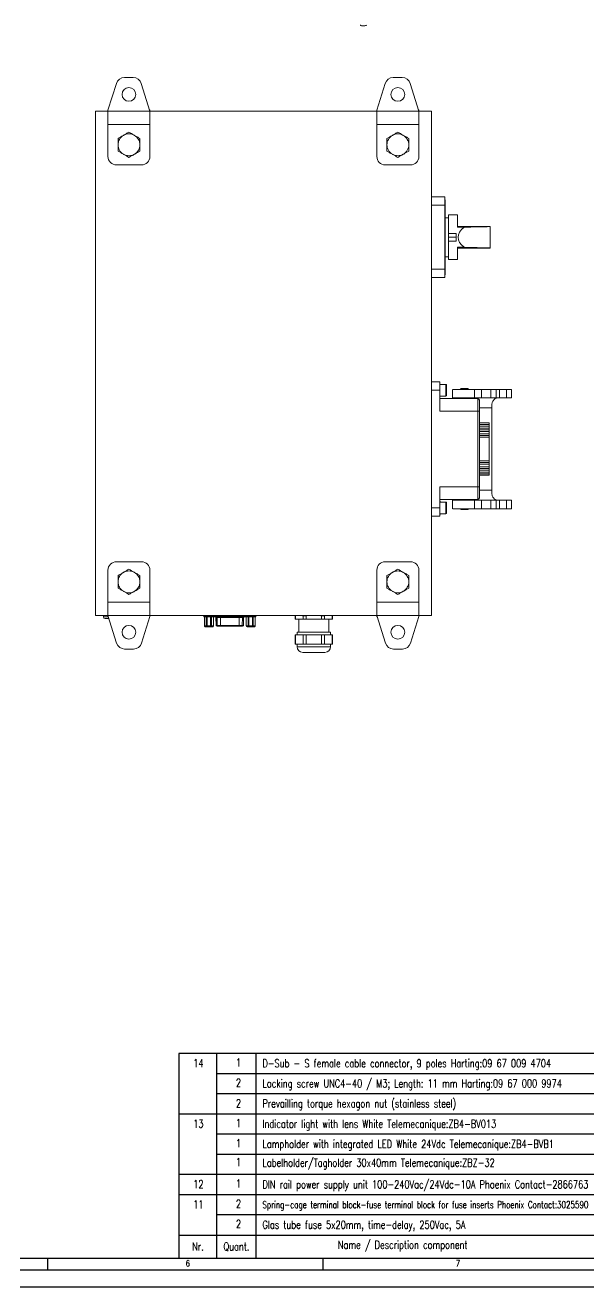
# Model space of a CAD drawing. Extents: x 4137 to 28680, y 2446 to 6814.
# Drawn here: x 4970 to 5305, y 2553 to 3303 of the extents above; entities that cross this region are included whole.
import ezdxf

# ---------------------------------------------------------------- set-up
doc = ezdxf.new("R2010")
doc.units = 0
doc.header["$LTSCALE"] = 0.5
doc.layers.get('0').update_dxf_attribs({"linetype": 'CONTINUOUS'})
doc.layers.add('DIM', color=5, linetype='CONTINUOUS')
doc.styles.get("Standard").update_dxf_attribs({"font": 'simplex.shx'})

msp = doc.modelspace()

# ---------------------------------------------------------------- linework, layer by layer
at = {"color": 7, "linetype": 'Continuous', "lineweight": 15}
for p, q in [((5024, 3268.44), (5019.01, 3252.49)), ((5034.09, 3271.94), (5028.77, 3271.94)), ((5044.01, 3251.94), (5038.86, 3268.44)), ((5184, 3268.44), (5179.01, 3252.49)), ((5194.09, 3271.94), (5188.77, 3271.94)), ((5204.01, 3251.94), (5198.86, 3268.44)), ((5011.51, 2951.94), (5011.51, 3251.94)), ((5011.51, 3251.94), (5019.01, 3251.94)), ((5019.01, 3252.77), (5019.1, 3252.77)), ((5019.01, 3252.49), (5019.01, 3252.77)), ((5019.01, 3252.49), (5019.01, 3251.94)), ((5044.01, 3251.94), (5019.01, 3251.94)), ((5019.01, 3243.94), (5019.01, 3251.94)), ((5043.75, 3252.77), (5044.01, 3252.77)), ((5044.01, 3251.94), (5044.01, 3252.77)), ((5044.01, 3251.94), (5179.01, 3251.94)), ((5044.01, 3243.94), (5044.01, 3251.94)), ((5179.01, 3252.77), (5179.1, 3252.77)), ((5179.01, 3252.49), (5179.01, 3252.77)), ((5179.01, 3252.49), (5179.01, 3251.94)), ((5204.01, 3251.94), (5179.01, 3251.94)), ((5179.01, 3243.94), (5179.01, 3251.94)), ((5203.75, 3252.77), (5204.01, 3252.77)), ((5204.01, 3251.94), (5204.01, 3252.77)), ((5204.01, 3251.94), (5211.51, 3251.94)), ((5204.01, 3243.94), (5204.01, 3251.94)), ((5211.51, 3251.94), (5211.51, 2951.94)), ((5044.01, 3243.94), (5019.01, 3243.94)), ((5019.01, 3224.94), (5019.01, 3243.94)), ((5044.01, 3224.94), (5044.01, 3243.94)), ((5204.01, 3243.94), (5179.01, 3243.94)), ((5179.01, 3224.94), (5179.01, 3243.94)), ((5204.01, 3224.94), (5204.01, 3243.94)), ((5039.01, 3219.94), (5024.01, 3219.94)), ((5199.01, 3219.94), (5184.01, 3219.94)), ((5219.51, 3200.94), (5211.51, 3200.94)), ((5219.51, 3200.94), (5219.51, 3195.94)), ((5219.61, 3199.24), (5219.51, 3199.24)), ((5219.61, 3195.74), (5219.61, 3199.24)), ((5211.51, 3195.94), (5219.51, 3195.94)), ((5219.51, 3195.94), (5219.51, 3157.94)), ((5219.61, 3195.74), (5219.61, 3158.14)), ((5226.91, 3190.24), (5221.71, 3190.24)), ((5221.71, 3190.24), (5221.71, 3179.18)), ((5226.91, 3182.91), (5226.91, 3190.24)), ((5221.71, 3188.59), (5219.61, 3188.59)), ((5246.51, 3183.41), (5226.91, 3183.41)), ((5226.91, 3182.91), (5231.06, 3182.91)), ((5246.51, 3183.26), (5246.51, 3183.41)), ((5246.51, 3183.26), (5246.51, 3170.63)), ((5221.71, 3179.18), (5221.71, 3176.94)), ((5221.71, 3179.18), (5226.21, 3179.18)), ((5221.71, 3176.94), (5221.71, 3174.7)), ((5221.71, 3176.94), (5226.21, 3176.94)), ((5226.21, 3174.7), (5221.71, 3174.7)), ((5221.71, 3174.7), (5221.71, 3163.64)), ((5226.21, 3179.18), (5226.21, 3176.94)), ((5226.21, 3176.94), (5226.21, 3174.7)), ((5226.91, 3170.98), (5231.06, 3170.98)), ((5226.91, 3163.64), (5226.91, 3170.98)), ((5226.91, 3170.48), (5246.51, 3170.48)), ((5246.51, 3170.63), (5246.51, 3170.48)), ((5219.61, 3165.29), (5221.71, 3165.29)), ((5221.71, 3163.64), (5226.91, 3163.64)), ((5219.51, 3157.94), (5211.51, 3157.94)), ((5211.51, 3152.94), (5219.51, 3152.94)), ((5219.51, 3157.94), (5219.51, 3152.94)), ((5219.51, 3154.64), (5219.61, 3154.64)), ((5219.61, 3154.64), (5219.61, 3158.14)), ((5211.51, 3090.94), (5216.51, 3090.94)), ((5211.51, 3085.94), (5216.51, 3085.94)), ((5216.51, 3085.94), (5216.51, 3090.94)), ((5220.11, 3089.44), (5216.51, 3089.44)), ((5216.51, 3073.44), (5216.51, 3085.94)), ((5220.51, 3089.04), (5220.51, 3082.84)), ((5224.11, 3086.45), (5224.11, 3081.44)), ((5228.61, 3086.44), (5229.11, 3086.94)), ((5233.11, 3086.94), (5229.11, 3086.94)), ((5233.62, 3086.44), (5233.11, 3086.95)), ((5237.05, 3081.44), (5237.05, 3086.44)), ((5241.24, 3086.44), (5237.05, 3086.44)), ((5241.24, 3081.44), (5241.24, 3086.44)), ((5246.91, 3086.44), (5241.24, 3086.44)), ((5246.91, 3081.44), (5246.91, 3086.44)), ((5249.91, 3081.44), (5249.91, 3086.44)), ((5251.91, 3081.44), (5251.91, 3086.44)), ((5256.11, 3086.44), (5251.91, 3086.44)), ((5256.11, 3081.44), (5256.11, 3086.44)), ((5259.11, 3081.44), (5259.11, 3086.44)), ((5216.51, 3082.44), (5220.11, 3082.44)), ((5239.01, 3080.94), (5216.51, 3080.94)), ((5228.61, 3081.44), (5228.61, 3080.94)), ((5233.61, 3080.94), (5233.61, 3081.5)), ((5241.24, 3081.44), (5237.05, 3081.44)), ((5239.01, 3073.44), (5239.01, 3080.94)), ((5246.91, 3081.44), (5241.24, 3081.44)), ((5247.49, 3077.44), (5247.49, 3075.44)), ((5256.11, 3081.44), (5251.91, 3081.44)), ((5239.01, 3073.44), (5216.51, 3073.44)), ((5239.01, 3028.44), (5239.01, 3073.44)), ((5240.01, 3073.44), (5239.01, 3073.44)), ((5240.01, 3028.44), (5240.01, 3073.44)), ((5247.49, 3026.44), (5247.49, 3075.44)), ((5240.01, 3066.45), (5245.91, 3066.45)), ((5240.01, 3062.45), (5245.9, 3062.45)), ((5245.9, 3065.62), (5245.91, 3066.45)), ((5245.91, 3066.45), (5245.91, 3066.45)), ((5245.91, 3066.45), (5245.91, 3065.47)), ((5245.9, 3063.45), (5245.9, 3064.64)), ((5245.91, 3062.52), (5245.91, 3053.95)), ((5245.9, 3062.45), (5245.9, 3062.45)), ((5245.91, 3058.95), (5240.01, 3058.95)), ((5245.91, 3057.98), (5240.01, 3057.98)), ((5245.91, 3059.95), (5245.9, 3061.45)), ((5245.91, 3058.95), (5245.91, 3058.95)), ((5245.91, 3043.91), (5245.91, 3057.98)), ((5245.91, 3052.95), (5245.91, 3052.95)), ((5245.91, 3051.95), (5245.91, 3049.95)), ((5245.91, 3048.95), (5245.91, 3048.95)), ((5245.91, 3047.95), (5245.91, 3039.37)), ((5240.01, 3043.91), (5245.91, 3043.91)), ((5240.01, 3042.95), (5245.91, 3042.95)), ((5245.91, 3042.95), (5245.91, 3042.95)), ((5245.91, 3040.45), (5245.91, 3041.95)), ((5245.91, 3039.45), (5240.01, 3039.45)), ((5240.01, 3035.45), (5245.91, 3035.45)), ((5245.91, 3039.45), (5245.91, 3039.45)), ((5245.91, 3037.26), (5245.91, 3038.45)), ((5245.91, 3036.42), (5245.91, 3035.45)), ((5245.91, 3035.45), (5245.91, 3036.27)), ((5245.91, 3035.45), (5245.91, 3035.45)), ((5216.51, 3028.44), (5239.01, 3028.44)), ((5216.51, 3028.44), (5216.51, 3015.94)), ((5239.01, 3028.44), (5240.01, 3028.44)), ((5239.01, 3020.94), (5239.01, 3028.44)), ((5247.49, 3024.44), (5247.49, 3026.44)), ((5216.51, 3020.94), (5239.01, 3020.94)), ((5216.73, 3020), (5216.51, 3020)), ((5216.71, 3019.94), (5216.51, 3019.94)), ((5220.11, 3019.44), (5216.51, 3019.44)), ((5216.71, 3019.44), (5216.71, 3019.94)), ((5220.51, 3019.04), (5220.51, 3012.84)), ((5224.11, 3020.45), (5224.11, 3015.44)), ((5228.61, 3020.44), (5228.61, 3020.94)), ((5233.61, 3020.39), (5233.61, 3020.94)), ((5237.05, 3020.44), (5237.05, 3015.44)), ((5237.05, 3020.44), (5241.24, 3020.44)), ((5241.24, 3020.44), (5241.24, 3015.44)), ((5241.24, 3020.44), (5246.91, 3020.44)), ((5246.91, 3020.44), (5246.91, 3015.44)), ((5249.91, 3020.44), (5249.91, 3015.44)), ((5251.91, 3020.44), (5251.91, 3015.44)), ((5251.91, 3020.44), (5256.11, 3020.44)), ((5256.11, 3020.44), (5256.11, 3015.44)), ((5259.11, 3020.44), (5259.11, 3015.44)), ((5211.51, 3015.94), (5216.51, 3015.94)), ((5216.51, 3010.94), (5211.51, 3010.94)), ((5216.51, 3015.94), (5216.51, 3010.94)), ((5216.51, 3012.44), (5220.11, 3012.44)), ((5216.51, 3011.94), (5216.71, 3011.94)), ((5216.71, 3011.94), (5216.71, 3012.44)), ((5228.61, 3015.44), (5229.11, 3014.94)), ((5233.11, 3014.94), (5233.62, 3015.45)), ((5237.05, 3015.44), (5241.24, 3015.44)), ((5241.24, 3015.44), (5246.91, 3015.44)), ((5251.91, 3015.44), (5256.11, 3015.44)), ((5024.01, 2983.94), (5039.01, 2983.94)), ((5184.01, 2983.94), (5199.01, 2983.94)), ((5019.01, 2978.94), (5019.01, 2959.94)), ((5044.01, 2978.94), (5044.01, 2959.94)), ((5179.01, 2978.94), (5179.01, 2959.94)), ((5204.01, 2978.94), (5204.01, 2959.94)), ((5019.01, 2959.94), (5044.01, 2959.94)), ((5019.01, 2959.94), (5019.01, 2951.94)), ((5044.01, 2959.94), (5044.01, 2951.94)), ((5179.01, 2959.94), (5204.01, 2959.94)), ((5179.01, 2959.94), (5179.01, 2951.94)), ((5204.01, 2959.94), (5204.01, 2951.94)), ((5019.01, 2951.94), (5011.51, 2951.94)), ((5016.26, 2951.94), (5016.26, 2951.14)), ((5019.01, 2951.94), (5044.01, 2951.94)), ((5019.01, 2951.94), (5024.17, 2935.45)), ((5019.01, 2951.94), (5019.01, 2951.12)), ((5019.27, 2951.12), (5019.01, 2951.12)), ((5039.03, 2935.45), (5044.01, 2951.4)), ((5044.01, 2951.12), (5043.92, 2951.12)), ((5179.01, 2951.94), (5044.01, 2951.94)), ((5044.01, 2951.4), (5044.01, 2951.94)), ((5044.01, 2951.4), (5044.01, 2951.12)), ((5076.01, 2951.54), (5076.01, 2951.94)), ((5076.01, 2951.54), (5077.01, 2951.54)), ((5076.01, 2951.04), (5076.01, 2951.44)), ((5077.01, 2951.44), (5076.01, 2951.44)), ((5077.01, 2951.04), (5076.01, 2951.04)), ((5076.41, 2951.04), (5076.41, 2945.49)), ((5076.47, 2951.04), (5076.47, 2945.74)), ((5077.01, 2951.94), (5077.01, 2951.54)), ((5077.01, 2951.54), (5106.01, 2951.54)), ((5077.01, 2951.04), (5077.01, 2951.44)), ((5106.01, 2951.44), (5077.01, 2951.44)), ((5106.01, 2951.04), (5077.01, 2951.04)), ((5077.51, 2951.54), (5077.51, 2951.44)), ((5077.54, 2945.74), (5077.54, 2951.04)), ((5077.97, 2951.04), (5077.97, 2945.74)), ((5080.09, 2945.74), (5080.09, 2951.04)), ((5080.51, 2951.44), (5080.51, 2951.54)), ((5080.52, 2951.04), (5080.52, 2945.74)), ((5081.73, 2951.04), (5081.73, 2945.74)), ((5083.29, 2950.75), (5083.41, 2946.03)), ((5083.31, 2950.75), (5083.94, 2950.75)), ((5083.31, 2950.75), (5083.44, 2946.03)), ((5083.94, 2950.75), (5085.91, 2950.75)), ((5083.94, 2950.75), (5084.06, 2946.03)), ((5084.08, 2951.54), (5084.08, 2951.44)), ((5085.91, 2951.04), (5085.91, 2950.75)), ((5085.91, 2950.75), (5097.12, 2950.75)), ((5085.91, 2950.75), (5085.91, 2946.03)), ((5097.12, 2951.04), (5097.12, 2950.75)), ((5097.12, 2950.75), (5099.09, 2950.75)), ((5097.12, 2950.75), (5097.12, 2946.03)), ((5098.94, 2951.44), (5098.94, 2951.54)), ((5099.09, 2950.75), (5098.96, 2946.03)), ((5099.09, 2950.75), (5099.71, 2950.75)), ((5099.71, 2950.75), (5099.59, 2946.03)), ((5099.61, 2946.03), (5099.73, 2950.75)), ((5101.29, 2951.04), (5101.29, 2945.74)), ((5102.5, 2945.74), (5102.5, 2951.04)), ((5102.51, 2951.54), (5102.51, 2951.44)), ((5102.93, 2951.04), (5102.93, 2945.74)), ((5105.06, 2945.74), (5105.06, 2951.04)), ((5105.49, 2951.04), (5105.49, 2945.74)), ((5105.51, 2951.44), (5105.51, 2951.54)), ((5106.01, 2951.54), (5106.01, 2951.94)), ((5106.01, 2951.54), (5107.01, 2951.54)), ((5106.01, 2951.04), (5106.01, 2951.44)), ((5107.01, 2951.44), (5106.01, 2951.44)), ((5107.01, 2951.04), (5106.01, 2951.04)), ((5106.55, 2945.74), (5106.55, 2951.04)), ((5106.62, 2945.49), (5106.62, 2951.04)), ((5107.01, 2951.54), (5107.01, 2951.94)), ((5107.01, 2951.04), (5107.01, 2951.44)), ((5131.09, 2951.94), (5130.48, 2951.78)), ((5130.48, 2951.78), (5130.48, 2949.7)), ((5130.48, 2951.78), (5130.52, 2951.78)), ((5130.52, 2949.7), (5130.48, 2949.7)), ((5130.52, 2951.78), (5131.38, 2951.94)), ((5130.52, 2949.7), (5130.52, 2951.78)), ((5135.18, 2949.7), (5130.52, 2949.7)), ((5132.5, 2949.7), (5132.5, 2942.04)), ((5135.18, 2951.78), (5136.86, 2951.78)), ((5135.18, 2949.7), (5135.18, 2951.78)), ((5136.86, 2949.7), (5135.18, 2949.7)), ((5136.86, 2951.78), (5138.57, 2951.94)), ((5136.86, 2949.7), (5136.86, 2951.78)), ((5146.17, 2949.7), (5136.86, 2949.7)), ((5146.17, 2949.7), (5146.17, 2951.78)), ((5146.17, 2951.78), (5147.84, 2951.78)), ((5147.84, 2949.7), (5146.17, 2949.7)), ((5147.84, 2951.78), (5148.7, 2951.94)), ((5147.84, 2949.7), (5147.84, 2951.78)), ((5152.5, 2949.7), (5147.84, 2949.7)), ((5150.52, 2942.04), (5150.52, 2949.7)), ((5152.54, 2951.78), (5151.94, 2951.94)), ((5152.5, 2949.7), (5152.5, 2951.78)), ((5152.5, 2951.78), (5152.54, 2951.78)), ((5152.54, 2949.7), (5152.5, 2949.7)), ((5152.54, 2949.7), (5152.54, 2951.78)), ((5179.01, 2951.94), (5204.01, 2951.94)), ((5179.01, 2951.94), (5184.17, 2935.45)), ((5179.01, 2951.94), (5179.01, 2951.12)), ((5179.27, 2951.12), (5179.01, 2951.12)), ((5199.03, 2935.45), (5204.01, 2951.4)), ((5204.01, 2951.12), (5203.92, 2951.12)), ((5211.51, 2951.94), (5204.01, 2951.94)), ((5204.01, 2951.4), (5204.01, 2951.94)), ((5204.01, 2951.4), (5204.01, 2951.12)), ((5077.54, 2945.74), (5076.47, 2945.74)), ((5076.91, 2945.24), (5077.97, 2945.24)), ((5080.09, 2945.74), (5077.97, 2945.74)), ((5077.97, 2945.24), (5080.09, 2945.24)), ((5080.09, 2945.24), (5081.15, 2945.24)), ((5081.73, 2945.74), (5080.52, 2945.74)), ((5083.44, 2946.03), (5084.06, 2946.03)), ((5083.93, 2945.54), (5084.56, 2945.54)), ((5084.06, 2946.03), (5085.91, 2946.03)), ((5084.56, 2945.54), (5085, 2945.54)), ((5085, 2945.54), (5085.91, 2945.54)), ((5085.91, 2946.03), (5097.12, 2946.03)), ((5085.91, 2946.03), (5085.91, 2945.54)), ((5085.91, 2945.54), (5097.12, 2945.54)), ((5097.12, 2946.03), (5098.96, 2946.03)), ((5097.12, 2946.03), (5097.12, 2945.54)), ((5097.12, 2945.54), (5098.03, 2945.54)), ((5098.03, 2945.54), (5098.47, 2945.54)), ((5098.47, 2945.54), (5099.1, 2945.54)), ((5098.96, 2946.03), (5099.59, 2946.03)), ((5102.5, 2945.74), (5101.29, 2945.74)), ((5101.87, 2945.24), (5102.93, 2945.24)), ((5105.06, 2945.74), (5102.93, 2945.74)), ((5102.93, 2945.24), (5105.06, 2945.24)), ((5105.06, 2945.74), (5105.31, 2945.49)), ((5105.06, 2945.24), (5106.12, 2945.24)), ((5106.55, 2945.74), (5105.49, 2945.74)), ((5131.51, 2942.04), (5131.51, 2940.5)), ((5131.51, 2942.04), (5151.51, 2942.04)), ((5151.51, 2940.5), (5151.51, 2942.04)), ((5130.48, 2940.5), (5130.48, 2934.89)), ((5130.52, 2940.5), (5130.48, 2940.5)), ((5130.48, 2934.89), (5130.52, 2934.89)), ((5130.52, 2934.89), (5130.52, 2940.5)), ((5132.85, 2940.5), (5130.52, 2940.5)), ((5130.52, 2934.89), (5132.85, 2934.89)), ((5131.51, 2934.89), (5131.51, 2933.35)), ((5135.18, 2940.5), (5132.85, 2940.5)), ((5132.85, 2934.89), (5135.18, 2934.89)), ((5135.18, 2934.89), (5135.18, 2940.5)), ((5136.86, 2940.5), (5135.18, 2940.5)), ((5135.18, 2934.89), (5136.86, 2934.89)), ((5136.86, 2934.89), (5136.86, 2940.5)), ((5141.51, 2940.5), (5136.86, 2940.5)), ((5136.86, 2934.89), (5141.51, 2934.89)), ((5146.17, 2940.5), (5141.51, 2940.5)), ((5141.51, 2934.89), (5146.17, 2934.89)), ((5146.17, 2934.89), (5146.17, 2940.5)), ((5147.84, 2940.5), (5146.17, 2940.5)), ((5146.17, 2934.89), (5147.84, 2934.89)), ((5147.84, 2934.89), (5147.84, 2940.5)), ((5150.17, 2940.5), (5147.84, 2940.5)), ((5147.84, 2934.89), (5150.17, 2934.89)), ((5152.5, 2940.5), (5150.17, 2940.5)), ((5150.17, 2934.89), (5152.5, 2934.89)), ((5151.51, 2933.35), (5151.51, 2934.89)), ((5152.5, 2934.89), (5152.5, 2940.5)), ((5152.54, 2940.5), (5152.5, 2940.5)), ((5152.5, 2934.89), (5152.54, 2934.89)), ((5152.54, 2934.89), (5152.54, 2940.5)), ((5028.94, 2931.94), (5034.26, 2931.94)), ((5134.92, 2929.94), (5148.11, 2929.94)), ((5188.94, 2931.94), (5194.26, 2931.94))]:
    msp.add_line(p, q, dxfattribs=at)
at = {"color": 8, "linetype": 'Continuous', "lineweight": 15}
for p, q in [((5219.51, 3195.74), (5219.61, 3195.74)), ((5219.61, 3158.14), (5219.51, 3158.14)), ((5220.11, 3082.44), (5220.11, 3089.44)), ((5247.49, 3075.44), (5240.01, 3075.44)), ((5240.01, 3065.62), (5245.9, 3065.62)), ((5240.01, 3064.64), (5245.9, 3064.64)), ((5240.01, 3063.45), (5245.9, 3063.45)), ((5245.9, 3061.45), (5240.01, 3061.45)), ((5245.91, 3059.95), (5240.01, 3059.95)), ((5240.01, 3041.95), (5245.91, 3041.95)), ((5240.01, 3040.45), (5245.91, 3040.45)), ((5245.91, 3038.45), (5240.01, 3038.45)), ((5245.91, 3037.26), (5240.01, 3037.25)), ((5245.91, 3036.27), (5240.01, 3036.27)), ((5247.49, 3026.44), (5240.01, 3026.44)), ((5220.11, 3012.44), (5220.11, 3019.44)), ((5016.26, 2951.14), (5019.01, 2951.14)), ((5083.29, 2950.75), (5083.31, 2950.75)), ((5084.1, 2951.44), (5084.1, 2951.54)), ((5084.72, 2951.44), (5084.72, 2951.54)), ((5085.91, 2951.54), (5085.91, 2951.44)), ((5097.12, 2951.44), (5097.12, 2951.54)), ((5098.3, 2951.44), (5098.3, 2951.54)), ((5098.93, 2951.44), (5098.93, 2951.54)), ((5099.71, 2950.75), (5099.73, 2950.75)), ((5083.41, 2946.03), (5083.44, 2946.03)), ((5099.59, 2946.03), (5099.61, 2946.03)), ((5131.51, 2933.35), (5151.51, 2933.35))]:
    msp.add_line(p, q, dxfattribs=at)
at = {"color": 7, "linetype": 'Continuous'}
for p, q in [((4164.01, 2569.59), (5431.61, 2569.59)), ((4157.01, 2562.59), (5809.01, 2562.59)), ((4137.01, 2552.59), (5819.01, 2552.59))]:
    msp.add_line(p, q, dxfattribs=at)
at = {"color": 7, "linetype": 'Continuous', "lineweight": 15, "flags": 128}
for points in [[(5245.9, 3065.62), (5245.9, 3065.58), (5245.9, 3065.5), (5245.9, 3065.4), (5245.9, 3065.28), (5245.9, 3065.14), (5245.9, 3064.98), (5245.9, 3064.81), (5245.9, 3064.64)], [(5245.91, 3065.47), (5245.91, 3065.34), (5245.91, 3065.12), (5245.91, 3064.82), (5245.91, 3064.45), (5245.91, 3064.02), (5245.91, 3063.54), (5245.91, 3063.04), (5245.91, 3062.52)], [(5245.9, 3062.45), (5245.9, 3062.47), (5245.9, 3062.52), (5245.9, 3062.62), (5245.9, 3062.74), (5245.9, 3062.89), (5245.9, 3063.06), (5245.9, 3063.25), (5245.9, 3063.45)], [(5245.9, 3061.45), (5245.9, 3061.64), (5245.9, 3061.83), (5245.9, 3062), (5245.9, 3062.15), (5245.9, 3062.28), (5245.9, 3062.37), (5245.9, 3062.43), (5245.9, 3062.45)], [(5245.91, 3058.95), (5245.91, 3058.97), (5245.91, 3059.02), (5245.91, 3059.12), (5245.91, 3059.24), (5245.91, 3059.39), (5245.91, 3059.56), (5245.91, 3059.75), (5245.91, 3059.95)], [(5245.91, 3057.65), (5245.91, 3058.18), (5245.91, 3058.64), (5245.91, 3058.94), (5245.91, 3059.05), (5245.91, 3058.94), (5245.91, 3058.64), (5245.91, 3058.18), (5245.91, 3057.65), (5245.91, 3057.11), (5245.91, 3056.66), (5245.91, 3056.35), (5245.91, 3056.25), (5245.91, 3056.35), (5245.91, 3056.66), (5245.91, 3057.11), (5245.91, 3057.65)], [(5245.91, 3057.65), (5245.91, 3058.18), (5245.91, 3058.64), (5245.91, 3058.94), (5245.91, 3059.05), (5245.91, 3058.94), (5245.91, 3058.64), (5245.91, 3058.18), (5245.91, 3057.65), (5245.91, 3057.11), (5245.91, 3056.66), (5245.91, 3056.35), (5245.91, 3056.25), (5245.91, 3056.35), (5245.91, 3056.66), (5245.91, 3057.11), (5245.91, 3057.65)], [(5245.91, 3058.95), (5245.91, 3058.93), (5245.91, 3058.87), (5245.91, 3058.78), (5245.91, 3058.66), (5245.91, 3058.52), (5245.91, 3058.35), (5245.91, 3058.17), (5245.91, 3057.98)], [(5245.91, 3052.95), (5245.91, 3052.97), (5245.91, 3053.02), (5245.91, 3053.12), (5245.91, 3053.24), (5245.91, 3053.39), (5245.91, 3053.56), (5245.91, 3053.75), (5245.91, 3053.95)], [(5245.91, 3051.95), (5245.91, 3052.14), (5245.91, 3052.33), (5245.91, 3052.5), (5245.91, 3052.65), (5245.91, 3052.78), (5245.91, 3052.87), (5245.91, 3052.93), (5245.91, 3052.95)], [(5245.91, 3050.95), (5245.91, 3051.48), (5245.91, 3051.94), (5245.91, 3052.24), (5245.91, 3052.35), (5245.91, 3052.24), (5245.91, 3051.94), (5245.91, 3051.48), (5245.91, 3050.95), (5245.91, 3050.41), (5245.91, 3049.96), (5245.91, 3049.65), (5245.91, 3049.55), (5245.91, 3049.65), (5245.91, 3049.96), (5245.91, 3050.41), (5245.91, 3050.95)], [(5245.91, 3050.95), (5245.91, 3051.48), (5245.91, 3051.94), (5245.91, 3052.24), (5245.91, 3052.35), (5245.91, 3052.24), (5245.91, 3051.94), (5245.91, 3051.48), (5245.91, 3050.95), (5245.91, 3050.41), (5245.91, 3049.96), (5245.91, 3049.65), (5245.91, 3049.55), (5245.91, 3049.65), (5245.91, 3049.96), (5245.91, 3050.41), (5245.91, 3050.95)], [(5245.91, 3048.95), (5245.91, 3048.97), (5245.91, 3049.02), (5245.91, 3049.12), (5245.91, 3049.24), (5245.91, 3049.39), (5245.91, 3049.56), (5245.91, 3049.75), (5245.91, 3049.95)], [(5245.91, 3047.95), (5245.91, 3048.14), (5245.91, 3048.33), (5245.91, 3048.5), (5245.91, 3048.65), (5245.91, 3048.78), (5245.91, 3048.87), (5245.91, 3048.93), (5245.91, 3048.95)], [(5245.91, 3044.25), (5245.91, 3044.78), (5245.91, 3045.24), (5245.91, 3045.54), (5245.91, 3045.65), (5245.91, 3045.54), (5245.91, 3045.24), (5245.91, 3044.78), (5245.91, 3044.25), (5245.91, 3043.71), (5245.91, 3043.26), (5245.91, 3042.95), (5245.91, 3042.85), (5245.91, 3042.95), (5245.91, 3043.26), (5245.91, 3043.71), (5245.91, 3044.25)], [(5245.91, 3044.25), (5245.91, 3044.78), (5245.91, 3045.24), (5245.91, 3045.54), (5245.91, 3045.65), (5245.91, 3045.54), (5245.91, 3045.24), (5245.91, 3044.78), (5245.91, 3044.25), (5245.91, 3043.71), (5245.91, 3043.26), (5245.91, 3042.95), (5245.91, 3042.85), (5245.91, 3042.95), (5245.91, 3043.26), (5245.91, 3043.71), (5245.91, 3044.25)], [(5245.91, 3043.91), (5245.91, 3043.72), (5245.91, 3043.54), (5245.91, 3043.37), (5245.91, 3043.23), (5245.91, 3043.11), (5245.91, 3043.02), (5245.91, 3042.96), (5245.91, 3042.95)], [(5245.91, 3041.95), (5245.91, 3042.14), (5245.91, 3042.33), (5245.91, 3042.5), (5245.91, 3042.65), (5245.91, 3042.78), (5245.91, 3042.87), (5245.91, 3042.93), (5245.91, 3042.95)], [(5245.91, 3039.45), (5245.91, 3039.47), (5245.91, 3039.52), (5245.91, 3039.62), (5245.91, 3039.74), (5245.91, 3039.89), (5245.91, 3040.06), (5245.91, 3040.25), (5245.91, 3040.45)], [(5245.91, 3038.45), (5245.91, 3038.64), (5245.91, 3038.83), (5245.91, 3039), (5245.91, 3039.15), (5245.91, 3039.28), (5245.91, 3039.37), (5245.91, 3039.43), (5245.91, 3039.45)], [(5245.91, 3039.37), (5245.91, 3038.85), (5245.91, 3038.35), (5245.91, 3037.87), (5245.91, 3037.45), (5245.91, 3037.08), (5245.91, 3036.78), (5245.91, 3036.56), (5245.91, 3036.42)], [(5245.91, 3037.26), (5245.91, 3037.08), (5245.91, 3036.91), (5245.91, 3036.76), (5245.91, 3036.61), (5245.91, 3036.49), (5245.91, 3036.39), (5245.91, 3036.32), (5245.91, 3036.27)], [(5077.72, 2945.49), (5077.8, 2945.57), (5077.88, 2945.66), (5077.97, 2945.74)], [(5080.09, 2945.74), (5080.18, 2945.66), (5080.26, 2945.57), (5080.34, 2945.49)], [(5102.68, 2945.49), (5102.76, 2945.57), (5102.85, 2945.66), (5102.93, 2945.74)]]:
    msp.add_lwpolyline(points, dxfattribs=at)
at = {"color": 7, "linetype": 'Continuous', "lineweight": 15}
for centre in [(5031.51, 3261.94), (5191.51, 3261.94), (5031.51, 2941.94), (5191.51, 2941.94)]:
    msp.add_circle(centre, 4.1, dxfattribs=at)
for centre, radius, start, end in [((5028.77, 3266.94), 5, 90, 162.646), ((5034.09, 3266.94), 5, 17.354, 90), ((5188.77, 3266.94), 5, 90, 162.646), ((5194.09, 3266.94), 5, 17.354, 90), ((5031.51, 3231.94), 6.5, 120, 180), ((5031.51, 3231.94), 6.5, 60, 120), ((5031.51, 3231.94), 6.5, 0, 60), ((5191.51, 3231.94), 6.5, 120, 180), ((5191.51, 3231.94), 6.5, 60, 120), ((5191.51, 3231.94), 6.5, 0, 60), ((5031.51, 3231.94), 6.5, 180, 240), ((5031.51, 3231.94), 6.5, 300, 0), ((5191.51, 3231.94), 6.5, 180, 240), ((5191.51, 3231.94), 6.5, 300, 0), ((5024.01, 3224.94), 5, 180, 270), ((5031.51, 3231.94), 6.5, 240, 300), ((5039.01, 3224.94), 5, 270, 360), ((5184.01, 3224.94), 5, 180, 270), ((5191.51, 3231.94), 6.5, 240, 300), ((5199.01, 3224.94), 5, 270, 360), ((5220.11, 3089.04), 0.4, 0, 90), ((5220.11, 3082.84), 0.4, 270, 0), ((5239.01, 3079.94), 1, 0, 90), ((5220.11, 3019.04), 0.4, 0, 90), ((5239.01, 3021.94), 1, 270, 360), ((5220.11, 3012.84), 0.4, 270, 0), ((5024.01, 2978.94), 5, 90, 180), ((5039.01, 2978.94), 5, 0, 90), ((5184.01, 2978.94), 5, 90, 180), ((5199.01, 2978.94), 5, 0, 90), ((5031.51, 2971.94), 6.5, 120, 180), ((5031.51, 2971.94), 6.5, 180, 240), ((5031.51, 2971.94), 6.5, 60, 120), ((5031.51, 2971.94), 6.5, 0, 60), ((5031.51, 2971.94), 6.5, 300, 0), ((5191.51, 2971.94), 6.5, 120, 180), ((5191.51, 2971.94), 6.5, 180, 240), ((5191.51, 2971.94), 6.5, 60, 120), ((5191.51, 2971.94), 6.5, 0, 60), ((5191.51, 2971.94), 6.5, 300, 0), ((5031.51, 2971.94), 6.5, 240, 300), ((5191.51, 2971.94), 6.5, 240, 300), ((5017.26, 2951.14), 1, 180, 270), ((5082.99, 2950.74), 0.3, 1.5, 90), ((5083.02, 2950.75), 0.298, 1.145, 89.66415), ((5083.64, 2950.75), 0.298, 1.14479, 89.66436), ((5099.38, 2950.75), 0.298, 90.33556, 178.85529), ((5100.01, 2950.75), 0.298, 90.33546, 178.85539), ((5100.03, 2950.74), 0.3, 90, 178.5), ((5083.91, 2946.04), 0.5, 181.5, 270), ((5083.93, 2946.04), 0.497, 181.14467, 269.66458), ((5084.56, 2946.04), 0.497, 181.14479, 269.66446), ((5098.47, 2946.04), 0.497, 270.33541, 358.85544), ((5099.09, 2946.04), 0.497, 270.33548, 358.85538), ((5099.11, 2946.04), 0.5, 270, 358.5), ((5028.94, 2936.94), 5, 197.354, 270), ((5034.26, 2936.94), 5, 270, 342.646), ((5188.94, 2936.94), 5, 197.354, 270), ((5194.26, 2936.94), 5, 270, 342.646), ((5134.92, 2933.35), 3.4, 180, 270), ((5148.11, 2933.35), 3.4, 270, 0)]:
    msp.add_arc(centre, radius, start, end, dxfattribs=at)
for centre, major_axis, ratio, start_param, end_param in [((5262.27, 3176.94), (34.92, 0), 0.380863, 2.676441, 3.606744), ((5265.13, 3015.85), (439.96, 0), 0.380863, 1.613115, 1.648313), ((5265.13, 3338.04), (439.96, 0), 0.380863, 4.634873, 4.67007), ((5076.91, 2945.74), (0.433, 0.433), 0.57735, 2.094395, 2.617994), ((5076.91, 2945.74), (0.577, 0), 0.866025, 3.665191, 4.712389), ((5077.97, 2945.74), (0.433, -0.433), 0.57735, 4.18879, 4.712389), ((5077.97, 2945.74), (0, 0.5), 0.57735, 2.094395, 3.141593), ((5080.09, 2945.74), (0, 0.5), 0.57735, 3.141593, 4.18879), ((5080.09, 2945.74), (0.433, 0.433), 0.57735, 4.712389, 5.235988), ((5081.15, 2945.74), (-0.577, 0), 0.866025, 1.570796, 3.141593), ((5101.87, 2945.74), (0.577, 0), 0.866025, 3.141593, 4.712389), ((5102.93, 2945.74), (0.433, -0.433), 0.57735, 4.18879, 4.712389), ((5102.93, 2945.74), (0, 0.5), 0.57735, 2.094395, 3.141593), ((5105.06, 2945.74), (0, 0.5), 0.57735, 3.141593, 4.18879), ((5105.06, 2945.74), (0.433, 0.433), 0.57735, 4.712389, 5.235988), ((5106.12, 2945.74), (-0.577, 0), 0.866025, 1.570796, 2.617994), ((5106.12, 2945.74), (-0.433, 0.433), 0.57735, 3.665191, 4.18879)]:
    msp.add_ellipse(centre, major_axis=major_axis, ratio=ratio, start_param=start_param, end_param=end_param, dxfattribs=at)
for points, knots in [([(5169.05, 3303.18), (5169.16, 3303.11), (5169.54, 3302.87), (5170.31, 3302.65), (5171.31, 3302.59), (5172.27, 3302.75), (5172.81, 3303.06), (5173.03, 3303.19)], [0, 0, 0, 0, 0.095298, 0.317804, 0.560721, 0.816091, 1, 1, 1, 1]), ([(5028.26, 3237.57), (5028.19, 3237.53), (5027.09, 3236.9), (5026.01, 3236.27), (5025.01, 3235.7)], [0, 0, 0, 0, 0.070213, 1, 1, 1, 1]), ([(5025.01, 3235.7), (5025.01, 3234.76), (5025.01, 3233.52), (5025.01, 3232.25), (5025.01, 3231.94)], [0, 0, 0, 0, 0.758147, 1, 1, 1, 1]), ([(5031.51, 3239.45), (5030.98, 3239.15), (5029.92, 3238.53), (5028.82, 3237.89), (5028.26, 3237.57)], [0, 0, 0, 0, 0.495459, 1, 1, 1, 1]), ([(5034.76, 3237.57), (5034.69, 3237.62), (5033.59, 3238.25), (5032.51, 3238.87), (5031.51, 3239.45)], [0, 0, 0, 0, 0.0702153, 1, 1, 1, 1]), ([(5038.01, 3235.7), (5037.48, 3236), (5036.42, 3236.62), (5035.32, 3237.25), (5034.76, 3237.57)], [0, 0, 0, 0, 0.495459, 1, 1, 1, 1]), ([(5038.01, 3231.94), (5038.01, 3232.25), (5038.01, 3233.52), (5038.01, 3234.76), (5038.01, 3235.7)], [0, 0, 0, 0, 0.241853, 1, 1, 1, 1]), ([(5188.26, 3237.57), (5188.19, 3237.53), (5187.09, 3236.9), (5186.01, 3236.27), (5185.01, 3235.7)], [0, 0, 0, 0, 0.0702133, 1, 1, 1, 1]), ([(5185.01, 3235.7), (5185.01, 3234.76), (5185.01, 3233.52), (5185.01, 3232.25), (5185.01, 3231.94)], [0, 0, 0, 0, 0.758147, 1, 1, 1, 1]), ([(5191.51, 3239.45), (5190.98, 3239.15), (5189.92, 3238.53), (5188.82, 3237.89), (5188.26, 3237.57)], [0, 0, 0, 0, 0.4954582, 1, 1, 1, 1]), ([(5194.76, 3237.57), (5194.69, 3237.62), (5193.59, 3238.25), (5192.51, 3238.87), (5191.51, 3239.45)], [0, 0, 0, 0, 0.070217, 1, 1, 1, 1]), ([(5198.01, 3235.7), (5197.48, 3236), (5196.42, 3236.62), (5195.32, 3237.25), (5194.76, 3237.57)], [0, 0, 0, 0, 0.49546, 1, 1, 1, 1]), ([(5198.01, 3231.94), (5198.01, 3232.25), (5198.01, 3233.52), (5198.01, 3234.76), (5198.01, 3235.7)], [0, 0, 0, 0, 0.241853, 1, 1, 1, 1]), ([(5025.01, 3231.94), (5025.01, 3230.96), (5025.01, 3229.69), (5025.01, 3228.46), (5025.01, 3228.19)], [0, 0, 0, 0, 0.776286, 1, 1, 1, 1]), ([(5025.01, 3228.19), (5025.54, 3227.89), (5026.61, 3227.27), (5027.71, 3226.64), (5028.26, 3226.32)], [0, 0, 0, 0, 0.49546, 1, 1, 1, 1]), ([(5034.76, 3226.32), (5034.84, 3226.36), (5035.94, 3226.99), (5037.01, 3227.61), (5038.01, 3228.19)], [0, 0, 0, 0, 0.0702133, 1, 1, 1, 1]), ([(5038.01, 3228.19), (5038.01, 3228.46), (5038.01, 3229.69), (5038.01, 3230.96), (5038.01, 3231.94)], [0, 0, 0, 0, 0.223714, 1, 1, 1, 1]), ([(5185.01, 3231.94), (5185.01, 3230.96), (5185.01, 3229.69), (5185.01, 3228.46), (5185.01, 3228.19)], [0, 0, 0, 0, 0.776286, 1, 1, 1, 1]), ([(5185.01, 3228.19), (5185.54, 3227.89), (5186.61, 3227.27), (5187.71, 3226.64), (5188.26, 3226.32)], [0, 0, 0, 0, 0.495459, 1, 1, 1, 1]), ([(5194.76, 3226.32), (5194.84, 3226.36), (5195.94, 3226.99), (5197.01, 3227.61), (5198.01, 3228.19)], [0, 0, 0, 0, 0.070213, 1, 1, 1, 1]), ([(5198.01, 3228.19), (5198.01, 3228.46), (5198.01, 3229.69), (5198.01, 3230.96), (5198.01, 3231.94)], [0, 0, 0, 0, 0.223714, 1, 1, 1, 1]), ([(5028.26, 3226.32), (5028.34, 3226.27), (5029.44, 3225.64), (5030.51, 3225.02), (5031.51, 3224.44)], [0, 0, 0, 0, 0.070217, 1, 1, 1, 1]), ([(5031.51, 3224.44), (5032.04, 3224.74), (5033.11, 3225.36), (5034.21, 3225.99), (5034.76, 3226.32)], [0, 0, 0, 0, 0.4954582, 1, 1, 1, 1]), ([(5188.26, 3226.32), (5188.34, 3226.27), (5189.44, 3225.64), (5190.51, 3225.02), (5191.51, 3224.44)], [0, 0, 0, 0, 0.0702153, 1, 1, 1, 1]), ([(5191.51, 3224.44), (5192.04, 3224.74), (5193.11, 3225.36), (5194.21, 3225.99), (5194.76, 3226.32)], [0, 0, 0, 0, 0.495459, 1, 1, 1, 1]), ([(5237.05, 3086.44), (5236.47, 3086.44), (5235.32, 3086.44), (5232.72, 3086.44), (5229.93, 3086.44), (5227.3, 3086.44), (5225.3, 3086.44), (5224.18, 3086.44), (5224.23, 3086.44), (5224.24, 3086.44)], [0, 0, 0, 0, 0.152016, 0.304032, 0.456047, 0.608063, 0.760079, 0.912094, 1, 1, 1, 1]), ([(5249.91, 3086.44), (5249.87, 3086.44), (5249.78, 3086.44), (5249.08, 3086.44), (5248.09, 3086.44), (5247.31, 3086.44), (5246.91, 3086.44)], [0, 0, 0, 0, 0.249999, 0.499999, 0.749998, 1, 1, 1, 1]), ([(5251.91, 3086.44), (5251.65, 3086.44), (5251.13, 3086.44), (5250.47, 3086.44), (5250, 3086.44), (5249.94, 3086.44), (5249.91, 3086.44)], [0, 0, 0, 0, 0.25, 0.500001, 0.750001, 1, 1, 1, 1]), ([(5259.11, 3086.44), (5259.07, 3086.44), (5258.98, 3086.44), (5258.28, 3086.44), (5257.29, 3086.44), (5256.51, 3086.44), (5256.11, 3086.44)], [0, 0, 0, 0, 0.25, 0.5, 0.750001, 1, 1, 1, 1]), ([(5237.05, 3081.44), (5236.47, 3081.44), (5235.32, 3081.44), (5232.72, 3081.44), (5229.93, 3081.44), (5227.3, 3081.44), (5225.3, 3081.44), (5224.18, 3081.44), (5224.23, 3081.44), (5224.24, 3081.44)], [0, 0, 0, 0, 0.152016, 0.304032, 0.456047, 0.608063, 0.760079, 0.912094, 1, 1, 1, 1]), ([(5233.61, 3081.35), (5233.93, 3081.33), (5234.4, 3081.31), (5234.8, 3081.03), (5234.93, 3080.94)], [0, 0, 0, 0, 0.675949, 1, 1, 1, 1]), ([(5240.01, 3079.94), (5240.01, 3079.85), (5240.01, 3079.65), (5240.01, 3078.15), (5240.01, 3076), (5240.01, 3074.3), (5240.01, 3073.44)], [0, 0, 0, 0, 0.25, 0.5, 0.75, 1, 1, 1, 1]), ([(5249.91, 3081.44), (5249.87, 3081.44), (5249.78, 3081.44), (5249.08, 3081.44), (5248.09, 3081.44), (5247.31, 3081.44), (5246.91, 3081.44)], [0, 0, 0, 0, 0.249999, 0.499999, 0.749998, 1, 1, 1, 1]), ([(5247.49, 3077.44), (5247.51, 3077.72), (5247.55, 3078.31), (5247.96, 3079.47), (5248.83, 3080.57), (5250.13, 3081.32), (5251.04, 3081.4), (5251.49, 3081.44)], [0, 0, 0, 0, 0.106086, 0.223203, 0.499716, 0.749714, 1, 1, 1, 1]), ([(5251.91, 3081.44), (5251.65, 3081.44), (5251.13, 3081.44), (5250.47, 3081.44), (5250, 3081.44), (5249.94, 3081.44), (5249.91, 3081.44)], [0, 0, 0, 0, 0.25, 0.500001, 0.750001, 1, 1, 1, 1]), ([(5259.11, 3081.44), (5259.07, 3081.44), (5258.98, 3081.44), (5258.28, 3081.44), (5257.29, 3081.44), (5256.51, 3081.44), (5256.11, 3081.44)], [0, 0, 0, 0, 0.25, 0.5, 0.750001, 1, 1, 1, 1]), ([(5240.01, 3021.94), (5240.01, 3022.04), (5240.01, 3022.24), (5240.01, 3023.74), (5240.01, 3025.89), (5240.01, 3027.59), (5240.01, 3028.44)], [0, 0, 0, 0, 0.25, 0.4999998, 0.7499998, 1, 1, 1, 1]), ([(5251.49, 3020.44), (5251, 3020.49), (5250.09, 3020.58), (5248.81, 3021.35), (5247.96, 3022.42), (5247.55, 3023.57), (5247.51, 3024.16), (5247.49, 3024.44)], [0, 0, 0, 0, 0.267419, 0.500223, 0.77668, 0.893832, 1, 1, 1, 1]), ([(5216.71, 3019.33), (5216.71, 3019.36), (5216.71, 3019.44), (5216.71, 3019.59), (5216.71, 3019.75), (5216.71, 3019.89), (5216.71, 3019.99), (5216.71, 3020), (5216.71, 3020)], [0, 0, 0, 0, 0.115856, 0.292683, 0.46951, 0.646339, 0.82317, 1, 1, 1, 1]), ([(5224.24, 3020.44), (5224.23, 3020.44), (5224.18, 3020.44), (5225.3, 3020.44), (5227.3, 3020.44), (5229.93, 3020.44), (5232.72, 3020.44), (5235.32, 3020.44), (5236.47, 3020.44), (5237.05, 3020.44)], [0, 0, 0, 0, 0.087906, 0.239921, 0.391937, 0.543953, 0.695968, 0.847984, 1, 1, 1, 1]), ([(5234.91, 3020.94), (5234.75, 3020.85), (5234.19, 3020.49), (5233.56, 3020.46), (5233.09, 3020.44)], [0, 0, 0, 0, 0.275636, 1, 1, 1, 1]), ([(5246.91, 3020.44), (5247.31, 3020.44), (5248.09, 3020.44), (5249.08, 3020.44), (5249.78, 3020.44), (5249.87, 3020.44), (5249.91, 3020.44)], [0, 0, 0, 0, 0.250002, 0.500001, 0.750001, 1, 1, 1, 1]), ([(5249.91, 3020.44), (5249.94, 3020.44), (5250, 3020.44), (5250.47, 3020.44), (5251.13, 3020.44), (5251.65, 3020.44), (5251.91, 3020.44)], [0, 0, 0, 0, 0.249999, 0.499999, 0.75, 1, 1, 1, 1]), ([(5256.11, 3020.44), (5256.51, 3020.44), (5257.29, 3020.44), (5258.28, 3020.44), (5258.98, 3020.44), (5259.07, 3020.44), (5259.11, 3020.44)], [0, 0, 0, 0, 0.249999, 0.5, 0.75, 1, 1, 1, 1]), ([(5224.24, 3015.44), (5224.23, 3015.44), (5224.18, 3015.44), (5225.3, 3015.44), (5227.3, 3015.44), (5229.93, 3015.44), (5232.72, 3015.44), (5235.32, 3015.44), (5236.47, 3015.44), (5237.05, 3015.44)], [0, 0, 0, 0, 0.087906, 0.239921, 0.391937, 0.543953, 0.695968, 0.847984, 1, 1, 1, 1]), ([(5229.11, 3014.94), (5229.14, 3014.94), (5229.2, 3014.94), (5229.67, 3014.94), (5230.33, 3014.94), (5231.11, 3014.94), (5231.9, 3014.94), (5232.56, 3014.94), (5233.02, 3014.94), (5233.08, 3014.94), (5233.11, 3014.94)], [0, 0, 0, 0, 0.125, 0.25, 0.374999, 0.5, 0.625, 0.75, 0.875, 1, 1, 1, 1]), ([(5246.91, 3015.44), (5247.31, 3015.44), (5248.09, 3015.44), (5249.08, 3015.44), (5249.78, 3015.44), (5249.87, 3015.44), (5249.91, 3015.44)], [0, 0, 0, 0, 0.250002, 0.500001, 0.750001, 1, 1, 1, 1]), ([(5249.91, 3015.44), (5249.94, 3015.44), (5250, 3015.44), (5250.47, 3015.44), (5251.13, 3015.44), (5251.65, 3015.44), (5251.91, 3015.44)], [0, 0, 0, 0, 0.249999, 0.499999, 0.75, 1, 1, 1, 1]), ([(5256.11, 3015.44), (5256.51, 3015.44), (5257.29, 3015.44), (5258.28, 3015.44), (5258.98, 3015.44), (5259.07, 3015.44), (5259.11, 3015.44)], [0, 0, 0, 0, 0.249999, 0.5, 0.75, 1, 1, 1, 1]), ([(5031.51, 2979.45), (5030.98, 2979.15), (5029.92, 2978.53), (5028.82, 2977.89), (5028.26, 2977.57)], [0, 0, 0, 0, 0.495459, 1, 1, 1, 1]), ([(5034.76, 2977.57), (5034.69, 2977.62), (5033.59, 2978.25), (5032.51, 2978.87), (5031.51, 2979.45)], [0, 0, 0, 0, 0.070214, 1, 1, 1, 1]), ([(5191.51, 2979.45), (5190.98, 2979.15), (5189.92, 2978.53), (5188.82, 2977.89), (5188.26, 2977.57)], [0, 0, 0, 0, 0.4954579, 1, 1, 1, 1]), ([(5194.76, 2977.57), (5194.69, 2977.62), (5193.59, 2978.25), (5192.51, 2978.87), (5191.51, 2979.45)], [0, 0, 0, 0, 0.070215, 1, 1, 1, 1]), ([(5028.26, 2977.57), (5028.19, 2977.53), (5027.09, 2976.9), (5026.01, 2976.27), (5025.01, 2975.7)], [0, 0, 0, 0, 0.070215, 1, 1, 1, 1]), ([(5025.01, 2975.7), (5025.01, 2974.76), (5025.01, 2973.52), (5025.01, 2972.25), (5025.01, 2971.94)], [0, 0, 0, 0, 0.758149, 1, 1, 1, 1]), ([(5025.01, 2971.94), (5025.01, 2970.96), (5025.01, 2969.69), (5025.01, 2968.46), (5025.01, 2968.19)], [0, 0, 0, 0, 0.776287, 1, 1, 1, 1]), ([(5038.01, 2975.7), (5037.48, 2976), (5036.42, 2976.62), (5035.32, 2977.25), (5034.76, 2977.57)], [0, 0, 0, 0, 0.495457, 1, 1, 1, 1]), ([(5038.01, 2971.94), (5038.01, 2972.25), (5038.01, 2973.52), (5038.01, 2974.76), (5038.01, 2975.7)], [0, 0, 0, 0, 0.241851, 1, 1, 1, 1]), ([(5038.01, 2968.19), (5038.01, 2968.46), (5038.01, 2969.69), (5038.01, 2970.96), (5038.01, 2971.94)], [0, 0, 0, 0, 0.223713, 1, 1, 1, 1]), ([(5188.26, 2977.57), (5188.19, 2977.53), (5187.09, 2976.9), (5186.01, 2976.27), (5185.01, 2975.7)], [0, 0, 0, 0, 0.070215, 1, 1, 1, 1]), ([(5185.01, 2975.7), (5185.01, 2974.76), (5185.01, 2973.52), (5185.01, 2972.25), (5185.01, 2971.94)], [0, 0, 0, 0, 0.758149, 1, 1, 1, 1]), ([(5185.01, 2971.94), (5185.01, 2970.96), (5185.01, 2969.69), (5185.01, 2968.46), (5185.01, 2968.19)], [0, 0, 0, 0, 0.776287, 1, 1, 1, 1]), ([(5198.01, 2975.7), (5197.48, 2976), (5196.42, 2976.62), (5195.32, 2977.25), (5194.76, 2977.57)], [0, 0, 0, 0, 0.495458, 1, 1, 1, 1]), ([(5198.01, 2971.94), (5198.01, 2972.25), (5198.01, 2973.52), (5198.01, 2974.76), (5198.01, 2975.7)], [0, 0, 0, 0, 0.241851, 1, 1, 1, 1]), ([(5198.01, 2968.19), (5198.01, 2968.46), (5198.01, 2969.69), (5198.01, 2970.96), (5198.01, 2971.94)], [0, 0, 0, 0, 0.223713, 1, 1, 1, 1]), ([(5025.01, 2968.19), (5025.54, 2967.89), (5026.61, 2967.27), (5027.71, 2966.64), (5028.26, 2966.32)], [0, 0, 0, 0, 0.495458, 1, 1, 1, 1]), ([(5028.26, 2966.32), (5028.34, 2966.27), (5029.44, 2965.64), (5030.51, 2965.02), (5031.51, 2964.44)], [0, 0, 0, 0, 0.070215, 1, 1, 1, 1]), ([(5031.51, 2964.44), (5032.04, 2964.74), (5033.11, 2965.36), (5034.21, 2965.99), (5034.76, 2966.32)], [0, 0, 0, 0, 0.495458, 1, 1, 1, 1]), ([(5034.76, 2966.32), (5034.84, 2966.36), (5035.94, 2966.99), (5037.01, 2967.61), (5038.01, 2968.19)], [0, 0, 0, 0, 0.070215, 1, 1, 1, 1]), ([(5185.01, 2968.19), (5185.54, 2967.89), (5186.61, 2967.27), (5187.71, 2966.64), (5188.26, 2966.32)], [0, 0, 0, 0, 0.495457, 1, 1, 1, 1]), ([(5188.26, 2966.32), (5188.34, 2966.27), (5189.44, 2965.64), (5190.51, 2965.02), (5191.51, 2964.44)], [0, 0, 0, 0, 0.070213, 1, 1, 1, 1]), ([(5191.51, 2964.44), (5192.04, 2964.74), (5193.11, 2965.36), (5194.21, 2965.99), (5194.76, 2966.32)], [0, 0, 0, 0, 0.495459, 1, 1, 1, 1]), ([(5194.76, 2966.32), (5194.84, 2966.36), (5195.94, 2966.99), (5197.01, 2967.61), (5198.01, 2968.19)], [0, 0, 0, 0, 0.0702152, 1, 1, 1, 1]), ([(5017.26, 2950.14), (5017.34, 2950.14), (5017.46, 2950.14), (5018.18, 2950.14), (5018.83, 2950.14), (5019.36, 2950.14), (5019.58, 2950.14)], [0, 0, 0, 0, 0.405881, 0.624373, 0.847503, 1, 1, 1, 1]), ([(5134.32, 2951.94), (5134.57, 2951.9), (5134.85, 2951.85), (5135.14, 2951.79), (5135.18, 2951.78)], [0, 0, 0, 0, 0.855511, 1, 1, 1, 1]), ([(5144.45, 2951.94), (5144.87, 2951.91), (5145.44, 2951.86), (5146.01, 2951.8), (5146.17, 2951.78)], [0, 0, 0, 0, 0.718569, 1, 1, 1, 1]), ([(5151.64, 2951.94), (5151.85, 2951.91), (5152.14, 2951.86), (5152.42, 2951.8), (5152.5, 2951.78)], [0, 0, 0, 0, 0.71857, 1, 1, 1, 1]), ([(5084.56, 2945.54), (5084.59, 2945.54), (5084.68, 2945.54), (5085, 2945.54), (5085.43, 2945.54), (5085.75, 2945.54), (5085.91, 2945.54)], [0, 0, 0, 0, 0.242004, 0.5, 0.757996, 1, 1, 1, 1]), ([(5097.12, 2945.54), (5097.27, 2945.54), (5097.6, 2945.54), (5098.03, 2945.54), (5098.35, 2945.54), (5098.43, 2945.54), (5098.47, 2945.54)], [0, 0, 0, 0, 0.2420034, 0.4999998, 0.7579962, 1, 1, 1, 1])]:
    msp.add_open_spline(points, degree=3, knots=knots, dxfattribs=at)
at = {"layer": 'DIM'}
for p, q in [((5061.21, 2691.35), (5061.21, 2569.59)), ((5431.61, 2691.35), (5061.21, 2691.35)), ((5083.73, 2569.59), (5083.73, 2691.35)), ((5107.21, 2569.59), (5107.21, 2691.35)), ((5431.61, 2679.35), (5083.73, 2679.35)), ((5431.61, 2667.35), (5083.73, 2667.35)), ((5431.61, 2667.35), (5083.73, 2667.35)), ((5431.61, 2655.35), (5061.21, 2655.35)), ((5431.61, 2643.35), (5083.73, 2643.35)), ((5431.61, 2631.35), (5083.73, 2631.35)), ((5431.61, 2631.35), (5083.73, 2631.35)), ((5431.61, 2619.35), (5061.21, 2619.35)), ((5431.61, 2607.35), (5061.21, 2607.35)), ((5431.61, 2595.35), (5083.73, 2595.35)), ((5061.21, 2583.35), (5431.61, 2583.35))]:
    msp.add_line(p, q, dxfattribs=at)
at = {"layer": 'DIM', "color": 7, "linetype": 'Continuous'}
for p, q in [((4983.01, 2569.59), (4983.01, 2562.59)), ((5146.81, 2569.59), (5146.81, 2562.59))]:
    msp.add_line(p, q, dxfattribs=at)

# ---------------------------------------------------------------- texts
at = {"layer": 'DIM', "width": 0.75}
for s, height, p in [('14', 4.762, (5069.73, 2683.23)), ('1', 4.76, (5095.15, 2683.55)), ('D-Sub - S female cable connector, 9 poles Harting:09 67 009 4704', 4.7625, (5110.93, 2683.14)), ('2', 4.76, (5095.15, 2671.56)), ('Locking screw UNC4-40 / M3; Length: 11 mm Harting:09 67 000 9974', 4.7625, (5110.93, 2671.15)), ('Prevailling torque hexagon nut (stainless steel)', 4.7625, (5110.93, 2659.3)), ('2', 4.76, (5095.15, 2659.3)), ('13', 4.762, (5069.73, 2647.23)), ('1', 4.76, (5095.15, 2647.55)), ('Indicator light with lens White Telemecanique:ZB4-BV013', 4.7625, (5110.93, 2647.14)), ('1', 4.76, (5095.15, 2635.56)), ('Lampholder with integrated LED White 24Vdc Telemecanique:ZB4-BVB1', 4.7625, (5110.93, 2635.15)), ('1', 4.76, (5095.15, 2624.42)), ('Labelholder/Tagholder 30x40mm Telemecanique:ZBZ-32', 4.7625, (5110.93, 2624.01)), ('12', 4.762, (5069.73, 2611.23)), ('1', 4.76, (5095.15, 2611.55)), ('DIN rail power supply unit 100-240Vac/24Vdc-10A Phoenix Contact-2866763', 4.7625, (5110.93, 2611.14)), ('2', 4.76, (5095.15, 2599.55)), ('11', 4.762, (5069.73, 2599.23)), ('Spring-cage terminal block-fuse terminal block for fuse inserts Phoenix Contact:3025590', 4.1481, (5110.9, 2599.28)), ('2', 4.76, (5095.15, 2587.55)), ('Glas tube fuse 5x20mm, time-delay, 250Vac, 5A', 4.7625, (5110.93, 2587.14)), ('Nr.', 4.762, (5069.16, 2574.17)), ('Quant.', 4.762, (5087.75, 2574.17)), ('Name / Description component', 4.7625, (5155.8, 2575.21))]:
    msp.add_text(s, height=height, dxfattribs=at).set_placement(p)
at = {"layer": 'DIM', "color": 7, "width": 0.75}
for s, p in [('6', (5065.24, 2564.66)), ('7', (5225.96, 2564.66))]:
    msp.add_text(s, height=3.7, dxfattribs=at).set_placement(p)

doc.saveas('drawing.dxf')
